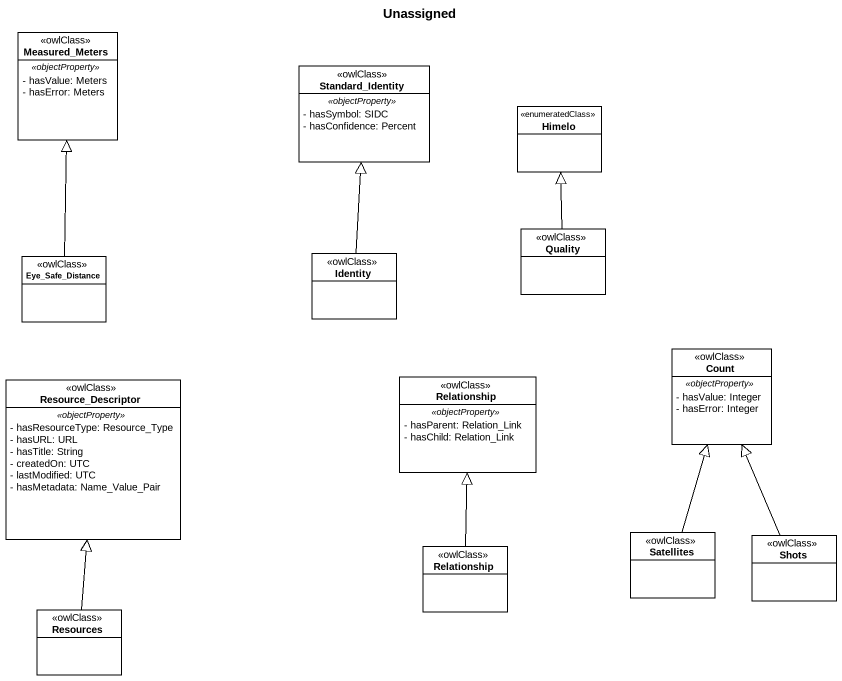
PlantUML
@startuml
title Unassigned
hide circle
hide empty members
skinparam classAttributeIconSize 0
class Measured_Meters <<owlClass>> {
  .. <<objectProperty>> ..
  - hasValue: Meters
  - hasError: Meters
}
class Standard_Identity <<owlClass>> {
  .. <<objectProperty>> ..
  - hasSymbol: SIDC
  - hasConfidence: Percent
}
class Himelo <<enumeratedClass>>
class Quality <<owlClass>>
class Eye_Safe_Distance <<owlClass>>
class Identity <<owlClass>>
class Count <<owlClass>> {
  .. <<objectProperty>> ..
  - hasValue: Integer
  - hasError: Integer
}
class Resource_Descriptor <<owlClass>> {
  .. <<objectProperty>> ..
  - hasResourceType: Resource_Type
  - hasURL: URL
  - hasTitle: String
  - createdOn: UTC
  - lastModified: UTC
  - hasMetadata: Name_Value_Pair
}
class Relationship <<owlClass>> {
  .. <<objectProperty>> ..
  - hasParent: Relation_Link
  - hasChild: Relation_Link
}
class Satellites <<owlClass>>
class Shots <<owlClass>>
class "Relationship" as Relationship_2 <<owlClass>>
class Resources <<owlClass>>
Quality -up-|> Himelo
Eye_Safe_Distance -up-|> Measured_Meters
Identity -up-|> Standard_Identity
Satellites -up-|> Count
Shots -up-|> Count
Relationship_2 -up-|> Relationship
Resources -up-|> Resource_Descriptor
@enduml
